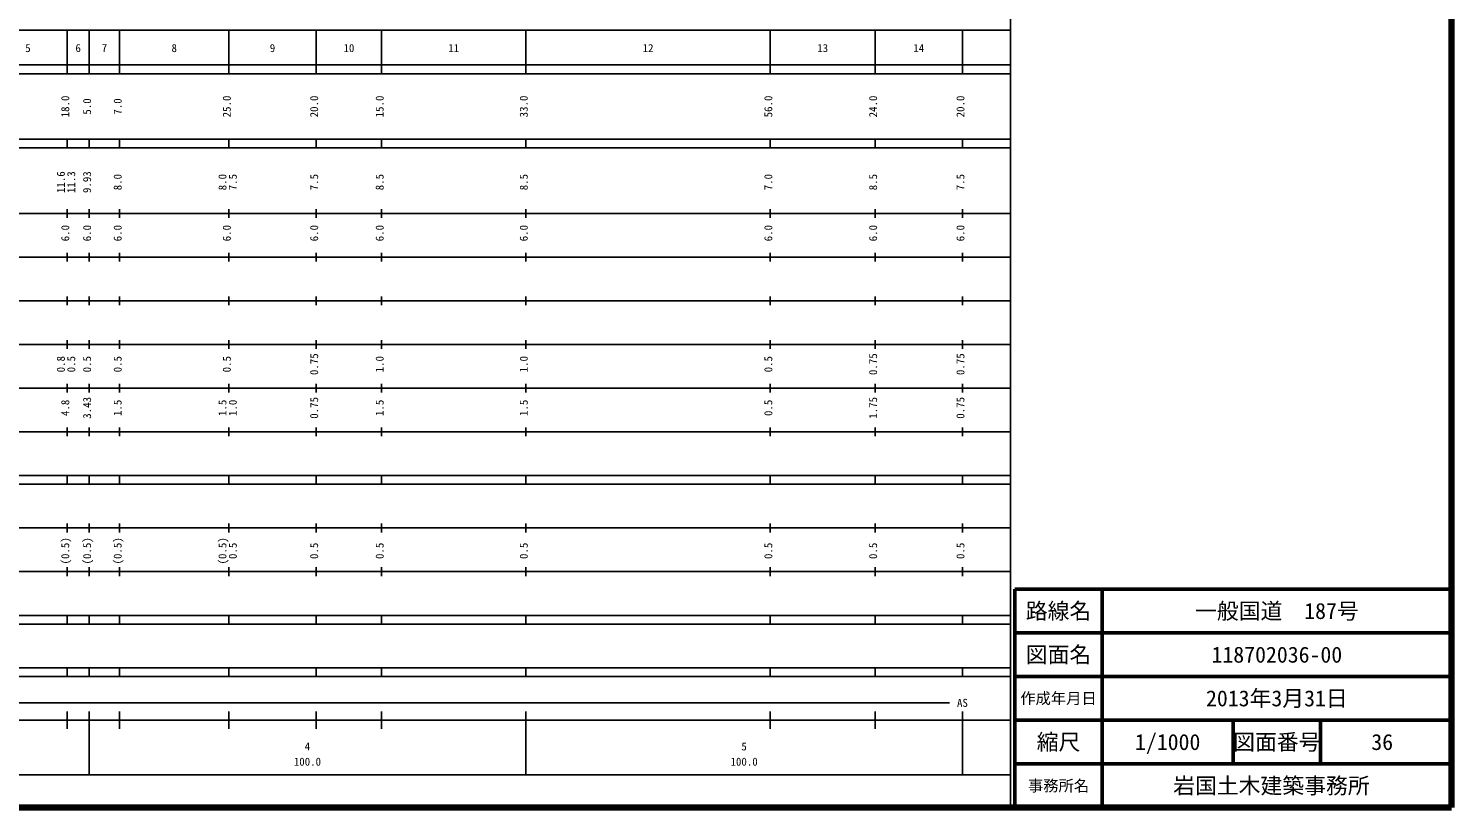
# Model space of a CAD drawing. Units: millimetres on the paper, enlarged 1000 times. Extents: x 60373 to 700373, y 4510 to 364510.
# Drawn here: x 374492 to 700373, y 4510 to 182867 of the extents above; entities that cross this region are included whole.
import ezdxf
from ezdxf.enums import TextEntityAlignment as Align

# ---------------------------------------------------------------- set-up
doc = ezdxf.new("R2010")
doc.units = ezdxf.units.MM
doc.header["$LTSCALE"] = 1000
for name, color, linetype, lineweight in [('M-TTL', 2, 'Continuous', 140), ('M-TTL-BAND', 7, 'Continuous', 25), ('M-TTL-FRAM', 2, 'Continuous', 50), ('M-TTL-LINE', 7, 'Continuous', 50)]:
    doc.layers.add(name, color=color, linetype=linetype, lineweight=lineweight)
doc.layers.add('M-TTL-TXT', color=7, linetype='Continuous')
doc.styles.add('ＭＳ ゴシック', font='')
doc.styles.get('ＭＳ ゴシック').set_extended_font_data('MS Gothic')

msp = doc.modelspace()

# ---------------------------------------------------------------- linework, layer by layer
at = {"layer": 'M-TTL'}
for p, q in [((700373, 4510), (700373, 364510)), ((60373, 4510), (700373, 4510))]:
    msp.add_line(p, q, dxfattribs=at)
at = {"layer": 'M-TTL-BAND'}
for p, q in [((599373, 4510), (599373, 354510)), ((88373, 182510), (599373, 182510)), ((383373, 172510), (383373, 182510)), ((388373, 172510), (388373, 182510)), ((395373, 172510), (395373, 182510)), ((420373, 172510), (420373, 182510)), ((440373, 172510), (440373, 182510)), ((455373, 172510), (455373, 182510)), ((488373, 172510), (488373, 182510)), ((544373, 172510), (544373, 182510)), ((568373, 172510), (568373, 182510)), ((588373, 172510), (588373, 182510)), ((60373, 174510), (599373, 174510)), ((60373, 172510), (599373, 172510)), ((60373, 157510), (599373, 157510)), ((383373, 155510), (383373, 157510)), ((388373, 155510), (388373, 157510)), ((395373, 155510), (395373, 157510)), ((420373, 155510), (420373, 157510)), ((440373, 155510), (440373, 157510)), ((455373, 155510), (455373, 157510)), ((488373, 155510), (488373, 157510)), ((544373, 155510), (544373, 157510)), ((568373, 155510), (568373, 157510)), ((588373, 155510), (588373, 157510)), ((60373, 155510), (599373, 155510)), ((60373, 140510), (599373, 140510)), ((383373, 139510), (383373, 141510)), ((388373, 139510), (388373, 141510)), ((395373, 139510), (395373, 141510)), ((420373, 139510), (420373, 141510)), ((440373, 139510), (440373, 141510)), ((455373, 139510), (455373, 141510)), ((488373, 139510), (488373, 141510)), ((544373, 139510), (544373, 141510)), ((568373, 139510), (568373, 141510)), ((588373, 139510), (588373, 141510)), ((66373, 130510), (599373, 130510)), ((383373, 129510), (383373, 131510)), ((388373, 129510), (388373, 131510)), ((395373, 129510), (395373, 131510)), ((420373, 129510), (420373, 131510)), ((440373, 129510), (440373, 131510)), ((455373, 129510), (455373, 131510)), ((488373, 129510), (488373, 131510)), ((544373, 129510), (544373, 131510)), ((568373, 129510), (568373, 131510)), ((588373, 129510), (588373, 131510)), ((383373, 119510), (383373, 121510)), ((388373, 119510), (388373, 121510)), ((395373, 119510), (395373, 121510)), ((420373, 119510), (420373, 121510)), ((440373, 119510), (440373, 121510)), ((455373, 119510), (455373, 121510)), ((488373, 119510), (488373, 121510)), ((544373, 119510), (544373, 121510)), ((568373, 119510), (568373, 121510)), ((588373, 119510), (588373, 121510)), ((72373, 120510), (599373, 120510)), ((383373, 109510), (383373, 111510)), ((388373, 109510), (388373, 111510)), ((395373, 109510), (395373, 111510)), ((420373, 109510), (420373, 111510)), ((440373, 109510), (440373, 111510)), ((455373, 109510), (455373, 111510)), ((488373, 109510), (488373, 111510)), ((544373, 109510), (544373, 111510)), ((568373, 109510), (568373, 111510)), ((588373, 109510), (588373, 111510)), ((66373, 110510), (599373, 110510)), ((383373, 99510), (383373, 101510)), ((388373, 99510), (388373, 101510)), ((395373, 99510), (395373, 101510)), ((420373, 99510), (420373, 101510)), ((440373, 99510), (440373, 101510)), ((455373, 99510), (455373, 101510)), ((488373, 99510), (488373, 101510)), ((544373, 99510), (544373, 101510)), ((568373, 99510), (568373, 101510)), ((588373, 99510), (588373, 101510)), ((72373, 100510), (599373, 100510)), ((383373, 89510), (383373, 91510)), ((388373, 89510), (388373, 91510)), ((395373, 89510), (395373, 91510)), ((420373, 89510), (420373, 91510)), ((440373, 89510), (440373, 91510)), ((455373, 89510), (455373, 91510)), ((488373, 89510), (488373, 91510)), ((544373, 89510), (544373, 91510)), ((568373, 89510), (568373, 91510)), ((588373, 89510), (588373, 91510)), ((77123, 90510), (599373, 90510)), ((60373, 78510), (599373, 78510)), ((77123, 80510), (599373, 80510)), ((383373, 78510), (383373, 80510)), ((388373, 78510), (388373, 80510)), ((395373, 78510), (395373, 80510)), ((420373, 78510), (420373, 80510)), ((440373, 78510), (440373, 80510)), ((455373, 78510), (455373, 80510)), ((488373, 78510), (488373, 80510)), ((544373, 78510), (544373, 80510)), ((568373, 78510), (568373, 80510)), ((588373, 78510), (588373, 80510)), ((69373, 68510), (599373, 68510)), ((383373, 67510), (383373, 69510)), ((388373, 67510), (388373, 69510)), ((395373, 67510), (395373, 69510)), ((420373, 67510), (420373, 69510)), ((440373, 67510), (440373, 69510)), ((455373, 67510), (455373, 69510)), ((488373, 67510), (488373, 69510)), ((544373, 67510), (544373, 69510)), ((568373, 67510), (568373, 69510)), ((588373, 67510), (588373, 69510)), ((383373, 57510), (383373, 59510)), ((388373, 57510), (388373, 59510)), ((395373, 57510), (395373, 59510)), ((420373, 57510), (420373, 59510)), ((440373, 57510), (440373, 59510)), ((455373, 57510), (455373, 59510)), ((488373, 57510), (488373, 59510)), ((544373, 57510), (544373, 59510)), ((568373, 57510), (568373, 59510)), ((588373, 57510), (588373, 59510)), ((60373, 58510), (599373, 58510)), ((60373, 48510), (599373, 48510)), ((75623, 46510), (599373, 46510)), ((383373, 46510), (383373, 48510)), ((388373, 46510), (388373, 48510)), ((395373, 46510), (395373, 48510)), ((420373, 46510), (420373, 48510)), ((440373, 46510), (440373, 48510)), ((455373, 46510), (455373, 48510)), ((488373, 46510), (488373, 48510)), ((544373, 46510), (544373, 48510)), ((568373, 46510), (568373, 48510)), ((588373, 46510), (588373, 48510)), ((75623, 36510), (599373, 36510)), ((383373, 34510), (383373, 36510)), ((388373, 34510), (388373, 36510)), ((395373, 34510), (395373, 36510)), ((420373, 34510), (420373, 36510)), ((440373, 34510), (440373, 36510)), ((455373, 34510), (455373, 36510)), ((488373, 34510), (488373, 36510)), ((544373, 34510), (544373, 36510)), ((568373, 34510), (568373, 36510)), ((588373, 34510), (588373, 36510)), ((60373, 34510), (599373, 34510)), ((91373, 28510), (585373, 28510)), ((383373, 22510), (383373, 26510)), ((388373, 12010), (388373, 26510)), ((395373, 22510), (395373, 26510)), ((420373, 22510), (420373, 26510)), ((440373, 22510), (440373, 26510)), ((455373, 22510), (455373, 26510)), ((488373, 12010), (488373, 26510)), ((544373, 22510), (544373, 26510)), ((568373, 22510), (568373, 26510)), ((588373, 12010), (588373, 26510)), ((60373, 24510), (599373, 24510)), ((88373, 12010), (599373, 12010))]:
    msp.add_line(p, q, dxfattribs=at)
at = {"layer": 'M-TTL-FRAM'}
for p, q in [((700373, 54510), (600373, 54510)), ((600373, 54510), (600373, 4510))]:
    msp.add_line(p, q, dxfattribs=at)
at = {"layer": 'M-TTL-LINE'}
for p, q in [((620373, 54510), (620373, 4510)), ((700373, 44510), (600373, 44510)), ((700373, 34510), (600373, 34510)), ((700373, 24510), (600373, 24510)), ((650373, 24510), (650373, 22010)), ((670373, 24510), (670373, 22010)), ((650373, 22010), (650373, 17010)), ((670373, 22010), (670373, 17010)), ((650373, 17010), (650373, 14510)), ((670373, 17010), (670373, 14510)), ((700373, 14510), (600373, 14510))]:
    msp.add_line(p, q, dxfattribs=at)

# ---------------------------------------------------------------- texts
at = {"layer": 'M-TTL-BAND', "style": 'ＭＳ ゴシック'}
for s, p in [('5', (374373, 176915)), ('6', (385873, 176915)), ('7', (391873, 176915)), ('8', (407873, 176915)), ('9', (430373, 176915)), ('10', (447873, 176915)), ('11', (471873, 176915)), ('12', (516373, 176915)), ('13', (556373, 176915)), ('14', (578373, 176915)), ('AS', (588373, 27010)), ('4', (438373, 17033)), ('5', (538373, 17033)), ('100.0', (438373, 13543)), ('100.0', (538373, 13543))]:
    msp.add_text(s, height=1833, dxfattribs=at).set_placement(p, align=Align.BOTTOM_CENTER)
for s, p in [('18.0', (384373, 165010)), ('5.0', (389373, 165010)), ('7.0', (396373, 165010)), ('25.0', (421373, 165010)), ('20.0', (441373, 165010)), ('15.0', (456373, 165010)), ('33.0', (489373, 165010)), ('56.0', (545373, 165010)), ('24.0', (569373, 165010)), ('20.0', (589373, 165010)), ('11.6', (383373, 147684)), ('11.3', (385743, 147684)), ('9.93', (389373, 147684)), ('8.0', (396373, 147684)), ('8.0', (420373, 147684)), ('7.5', (422743, 147684)), ('7.5', (441373, 147684)), ('8.5', (456373, 147684)), ('8.5', (489373, 147684)), ('7.0', (545373, 147684)), ('8.5', (569373, 147684)), ('7.5', (589373, 147684)), ('6.0', (384373, 136010)), ('6.0', (389373, 136010)), ('6.0', (396373, 136010)), ('6.0', (421373, 136010)), ('6.0', (441373, 136010)), ('6.0', (456373, 136010)), ('6.0', (489373, 136010)), ('6.0', (545373, 136010)), ('6.0', (569373, 136010)), ('6.0', (589373, 136010)), ('0.8', (383373, 106010)), ('0.5', (385743, 106010)), ('0.5', (389373, 106010)), ('0.5', (396373, 106010)), ('0.5', (421373, 106010)), ('0.75', (441373, 106010)), ('1.0', (456373, 106010)), ('1.0', (489373, 106010)), ('0.5', (545373, 106010)), ('0.75', (569373, 106010)), ('0.75', (589373, 106010)), ('3.43', (389373, 96010)), ('0.75', (441373, 96010)), ('1.75', (569373, 96010)), ('0.75', (589373, 96010)), ('4.8', (384373, 96010)), ('1.5', (396373, 96010)), ('1.5', (420373, 96010)), ('1.0', (422743, 96010)), ('1.5', (456373, 96010)), ('1.5', (489373, 96010)), ('0.5', (545373, 96010)), ('(0.5)', (384373, 63274)), ('(0.5)', (389373, 63274)), ('(0.5)', (396373, 63274)), ('(0.5)', (420373, 63274)), ('0.5', (422743, 63274)), ('0.5', (441373, 63274)), ('0.5', (456373, 63274)), ('0.5', (489373, 63274)), ('0.5', (545373, 63274)), ('0.5', (569373, 63274)), ('0.5', (589373, 63274))]:
    msp.add_text(s, height=1833, rotation=90, dxfattribs=at).set_placement(p, align=Align.BOTTOM_CENTER)
at = {"layer": 'M-TTL-TXT', "style": 'ＭＳ ゴシック'}
for s, height, p in [('路線名', 3666, (610373, 49510)), ('路線名', 3666, (610373, 49510)), ('一般国道\u3000187号', 3666, (660373, 49510)), ('図面名', 3666, (610373, 39510)), ('図面名', 3666, (610373, 39510)), ('118702036-00', 3666, (660373, 39510)), ('作成年月日', 2566, (610373, 29510)), ('作成年月日', 2566, (610373, 29510)), ('2013年3月31日', 3666, (660373, 29510)), ('縮尺', 3666, (610373, 19510)), ('縮尺', 3666, (610373, 19510)), ('1/1000', 3666, (635373, 19510)), ('図面番号', 3666, (660373, 19510)), ('図面番号', 3666, (660373, 19510)), ('36', 3666, (684498, 19510)), ('事務所名', 2566, (610373, 9510)), ('事務所名', 2566, (610373, 9510)), ('岩国土木建築事務所 ', 3666, (660373, 9510))]:
    msp.add_text(s, height=height, dxfattribs=at).set_placement(p, align=Align.MIDDLE_CENTER)

doc.saveas('drawing.dxf')
